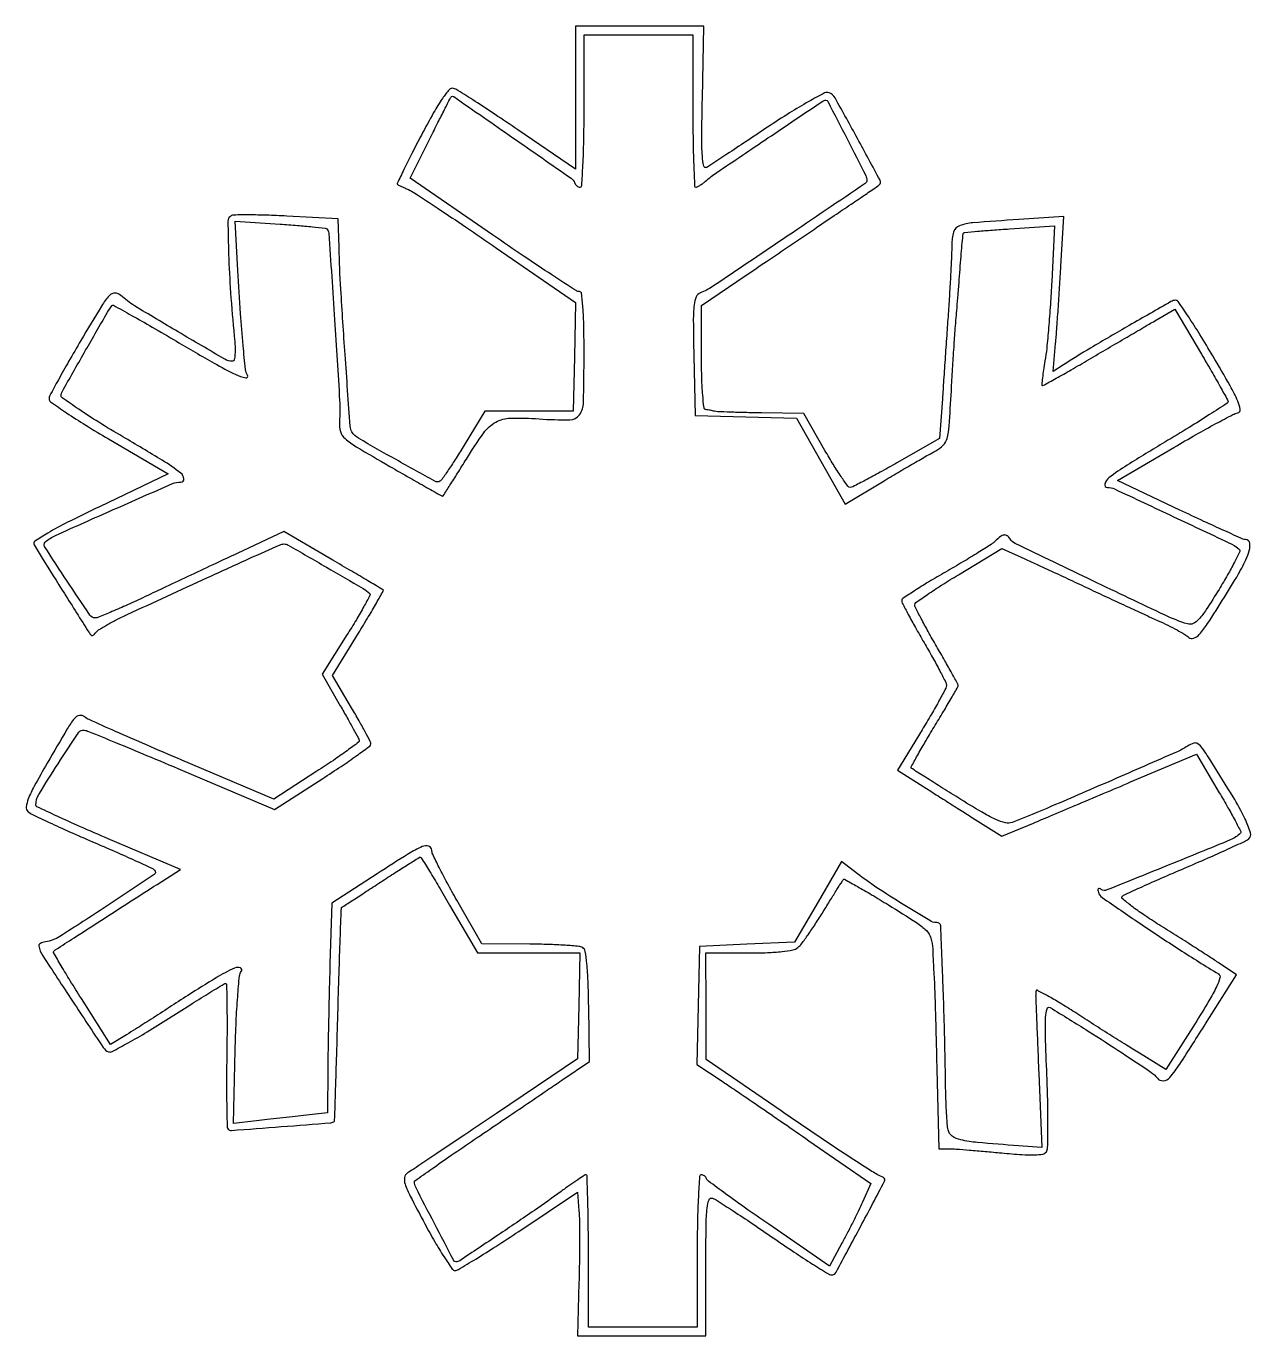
# Model space of a CAD drawing. Extents: x 1 to 282, y 0 to 301.
import ezdxf

# ---------------------------------------------------------------- set-up
doc = ezdxf.new("R2010")
doc.units = 0

msp = doc.modelspace()

# ---------------------------------------------------------------- linework, layer by layer
for points in [[(127, 284.569161), (127, 268.138321), (113.75, 277.203803, 0.002944), (108.563315, 280.707816, 0.004291), (103.947707, 283.729688, 0.002174), (100.00479, 286.238914, 0.073033), (98.986875, 286.68933, 0.287799), (98.009141, 286.397912, 0.029568), (96.460051, 284.408322, 0.02283), (94.430446, 281.147782, 0.006802), (91.631265, 275.993631, 0.00319), (89.416637, 271.714065, 0.005286), (87.609469, 268.071923, 0.001129), (86.077699, 264.882698, 0.370118), (86.144389, 264.635455, 0.034887), (86.383027, 264.496076, 0.002987), (87.019803, 264.1862, 0.003937), (87.785301, 263.826708, 0.003041), (88.625154, 263.446511, -0.040367), (90.068728, 262.658447, -0.00138), (95.453593, 259.106163, -0.002586), (101.78363, 254.857925, -0.001801), (108.886643, 250), (127.022977, 237.5), (126.761488, 225), (126.5, 212.5), (116.345174, 212.5), (106.190348, 212.5), (101.453999, 204.721766, -0.004556), (99.578506, 201.704001, -0.006601), (97.863076, 199.076428, -0.003631), (96.373785, 196.894133, -0.103142), (95.880625, 196.426222, -0.270775), (94.732323, 196.397846, -0.001857), (85.782233, 201.379203, -0.003131), (77.169815, 206.285769, -0.127538), (75.64555, 207.787093, -0.117468), (75.247303, 209.050277, -0.000385), (74.079975, 225.51666, -0.002339), (73.098142, 240.52537, -0.008423), (72.67816, 250.107519), (72.5, 256.715039), (60.649585, 257.354477, 0.005323), (56.035462, 257.554208, 0.007862), (51.98344, 257.622654, 0.004124), (48.572083, 257.598496, 0.135379), (47.788823, 257.369485, 0.263267), (47.151394, 256.209226, 0.004407), (47.31312, 248.615593, 0.010297), (47.762862, 239.752692, 0.007126), (48.620635, 229.75, -0.013232), (48.795861, 227.364837, -0.029824), (48.77274, 225.55305, -0.036385), (48.591226, 224.311155, -0.351749), (48.203653, 224, -0.132339), (46.402618, 224.485191, -0.00156), (35.732075, 230.7289, -0.003196), (25.666938, 236.747603, -0.052559), (22.551714, 239.117493, 0.18917), (21.181707, 239.666983, 0.216466), (19.901397, 239.09702, 0.044805), (18.123055, 236.688753, 0.002522), (13.334135, 228.726064, 0.003706), (10.546088, 223.956796, 0.005563), (8.190673, 219.750536, 0.002467), (6.244143, 216.139635, 0.115902), (6.032421, 215.33959, 0.252712), (6.372249, 214.665807, 0.00399), (10.036575, 212.155521, 0.009446), (14.456547, 209.298973, 0.005985), (19.709112, 206.12972), (33.418224, 198.080262), (17.642565, 190.552315, 0.004573), (10.309296, 186.970275, 0.016392), (5.72551, 184.488102, 0.017158), (2.806755, 182.644348, 0.394896), (2.608664, 181.762184, 0.007378), (4.449315, 178.733335, 0.000557), (9.568522, 170.603103, 0.000134), (15.177458, 161.722319, 0.039121), (15.695622, 161.02896, 0.228152), (15.908401, 160.938451, 0.118741), (16.191731, 161.020789, 0.077878), (16.507838, 161.27362, 0.044715), (16.804373, 161.662602, -0.113562), (17.382901, 162.237974, -0.009545), (19.205035, 163.323833, -0.012304), (21.459703, 164.537247, -0.009199), (24, 165.7666, -0.000338), (42.427128, 174.254372, -0.001873), (52.36017, 178.776525, -0.000828), (59.116882, 181.808661, -0.10543), (60.014222, 182, -0.131112), (60.990279, 181.739579, -0.000668), (69.77052, 176.679563, -0.001249), (78.227617, 171.762476, -0.064152), (79.731337, 170.601996, -0.329414), (79.793134, 170.190219, -0.003781), (78.398009, 167.60607, -0.009665), (76.660592, 164.585144, -0.005936), (74.503698, 161.091747), (68.785657, 152.0719), (72.962241, 144.827711, -0.002238), (74.575724, 141.999984, -0.003298), (75.965002, 139.501315, -0.00154), (77.126627, 137.363637, -0.061946), (77.319413, 136.867991, -0.302071), (77.165924, 136.433381, -0.003353), (74.536477, 134.484261, -0.008963), (71.377384, 132.260961, -0.005551), (67.591998, 129.757954), (57.683995, 123.363448), (36.591998, 132.29411, -0.001867), (28.415478, 135.792238, -0.002811), (21.316137, 138.908428, -0.001121), (15.249997, 141.628198, -0.064172), (14.207618, 142.270005, 0.217865), (13.012326, 142.576532, 0.180576), (11.871825, 141.900158, 0.03664), (10.22864, 139.523664, 0.00196), (5.606096, 131.594034, 0.005588), (2.652723, 126.347282, 0.030612), (1.267035, 123.406262, 0.063506), (0.795349, 121.576278, 0.245889), (1.19168, 120.512997, 0.070422), (2.197129, 119.83807, 0.002978), (6.081306, 117.987524, 0.005072), (10.732919, 115.862546, 0.003582), (16, 113.56574, -0.002347), (21.231065, 111.299996, -0.003533), (25.76788, 109.271263, -0.001436), (29.634959, 107.495694, -0.079534), (30.294911, 107.051866, -0.483307), (30.210469, 106.003697, -0.001987), (19.133314, 98.650494, -0.004182), (8.481962, 91.767733, -0.105286), (5.243303, 90.565204, 0.039564), (4.587249, 90.415176, 0.061251), (4.058729, 90.175179, 0.083534), (3.728496, 89.888289, 0.230992), (3.658754, 89.596757, 0.089404), (4.597354, 87.36144, 0.001752), (11.427101, 76.922823, 0.001104), (18.509815, 66.231361, 0.155374), (19.682468, 65.292322, 0.216508), (20.519174, 65.342165, 0.004637), (24.227764, 67.345168, 0.009817), (28.56901, 69.854583, 0.006358), (33.49533, 72.918926, -0.001688), (38.373393, 76.016805, -0.002699), (42.563021, 78.626184, -0.000543), (46.262232, 80.896971, -0.138236), (46.627767, 81, -0.408545), (46.829517, 80.802125, -0.00091), (46.911164, 76.156272, -0.004758), (46.944351, 70.833517, -0.002853), (46.887525, 64.510713, 0.003125), (46.833831, 58.150638, 0.004962), (46.875938, 52.705628, 0.001369), (46.972268, 47.983325, 0.192907), (47.188309, 47.478358, 0.218412), (47.941547, 47.198847, 0.000562), (59.402685, 48.070037, 0.000609), (70.830066, 48.965587, 0.195983), (71.619429, 49.363074, 0.172849), (71.670596, 49.493089, 0.000034), (71.903534, 56.646702, 0.000731), (72.149555, 64.575241, 0.000442), (72.418887, 73.966124, -0.00076), (72.694053, 83.352094, -0.001263), (72.958066, 91.26445, -0.000068), (73.214638, 98.38497, -0.315023), (73.299458, 98.497355, 0.065064), (73.450791, 98.569314, 0.000099), (76.008521, 100.223224, 0.000803), (78.874923, 102.084075, 0.000496), (82.240187, 104.28123, -0.001805), (85.617248, 106.473495, -0.00288), (88.521083, 108.320111, -0.000608), (91.081838, 109.923574, -0.140469), (91.348507, 110, -0.259783), (91.570675, 109.876216, -0.00068), (93.486057, 106.771545, -0.003823), (95.631273, 103.223222, -0.002344), (98.10832, 99.009516), (104.5, 88.019032), (116.280779, 88.009516), (128.061558, 88), (127.780779, 75.82847), (127.5, 63.65694), (108.847572, 51.07847, -0.000456), (101.573029, 46.182456, -0.000667), (95.157894, 41.885765, -0.000318), (89.690369, 38.239343, -0.012024), (88.437185, 37.44754, 0.221102), (87.737249, 36.415933, 0.122494), (87.865724, 34.868427, 0.037756), (89.039752, 32.107619, 0.003695), (92.417319, 25.69754, 0.007963), (94.701329, 21.597568, 0.012355), (96.814209, 18.142814, 0.006633), (98.674604, 15.345353, 0.247861), (99.327706, 15.001402, 0.135843), (100.135454, 15.226022, 0.002293), (104.121264, 17.647036, 0.005696), (108.741345, 20.555364, 0.003735), (114, 24.005847), (127.5, 33.00889), (127.822979, 28.754445, -0.015711), (127.928951, 26.366582, -0.003233), (127.956207, 22.150896, -0.003398), (127.92291, 17.251043, -0.003191), (127.822979, 12.248605), (127.5, -0.002789), (142.25, -0.001395), (157, 0), (157, 16.106989, -0.002443), (157.045208, 25.360515, -0.022511), (157.264856, 29.365693, -0.068585), (157.719592, 31.250361, -0.412076), (158.553179, 31.617967, -0.051511), (159.592313, 31.090986, -0.001915), (163.277694, 28.696934, -0.003456), (167.611436, 25.815041, -0.002421), (172.455572, 22.510978, 0.003847), (177.26719, 19.249173, 0.00587), (181.497172, 16.5001, 0.002376), (185.146895, 14.212849, 0.139663), (185.894039, 14, 0.275461), (186.899096, 14.599174, 0.001464), (192.50568, 25.042759, 0.001303), (198.078777, 35.563252, 0.428849), (197.811231, 36.355435, -0.030294), (195.166089, 37.784757, -0.005375), (190.413632, 40.809044, -0.004399), (183.780052, 45.214906, -0.001531), (174.300084, 51.674599), (157.059343, 63.5), (157.029671, 75.75), (157, 88), (166.80887, 88, 0.008863), (171.136655, 88.076721, 0.018587), (174.492755, 88.320873, 0.020696), (176.973595, 88.698798, 0.123681), (178.148459, 89.25, 0.060202), (178.97431, 90.108959, 0.007628), (180.491692, 92.189063, 0.008858), (182.218604, 94.728163, 0.007258), (183.975902, 97.5, -0.000869), (185.645535, 100.209511, -0.001329), (187.103409, 102.552258, -0.000445), (188.371273, 104.573647, -0.03682), (188.589036, 104.869389, -0.356341), (188.876602, 104.921086, -0.001603), (191.763887, 103.306212, -0.00629), (195.07762, 101.383528, -0.003812), (198.952722, 99.029219, -0.004424), (205.401191, 94.964565, -0.05293), (207.692836, 93.122627, -0.125279), (208.720844, 91.40276, -0.06447), (209.125, 88.90983, 0.002389), (209.187412, 87.211747, 0.001786), (209.271829, 85.3407, 0.001805), (209.364011, 83.578639, 0.004119), (209.449311, 82.25, -0.010025), (209.545803, 80.406768, -0.000624), (209.715121, 74.947291, -0.000923), (209.89673, 68.441672, -0.000685), (210.074311, 61.251415), (210.5, 43.002831), (213, 42.97432, -0.014734), (214.492138, 42.913304, -0.002097), (217.549204, 42.685043, -0.002385), (221.164675, 42.382474, -0.002032), (224.976012, 42.029584, 0.006408), (229.63483, 41.639324, 0.024439), (232.549622, 41.575513, 0.037102), (234.417748, 41.76512, 0.205141), (235.244366, 42.306679, 0.142341), (235.542607, 43.259463, 0.003382), (235.607642, 47.96746, 0.007169), (235.567101, 53.529897, 0.004775), (235.368399, 59.901694, -0.002431), (235.042563, 68.983856, -0.019506), (235.076062, 73.167211, -0.055216), (235.39409, 75.171855, -0.498319), (236.100045, 75.452626, -0.003834), (244.867795, 70.031911, -0.005238), (252.67649, 65.006056, -0.00284), (259.258403, 60.617805, -0.079362), (260.75978, 59.213206, 0.257488), (262.112253, 58.631042, 0.189295), (263.594808, 59.387337, 0.037877), (265.911764, 62.440229, 0.002517), (271.842584, 71.724839), (278.93349, 82.949679), (274.716745, 85.787669, 0.004533), (272.484967, 87.260501, 0.0013), (269.001562, 89.501437, 0.001308), (265.058822, 92.008892, 0.00139), (261.182191, 94.44502, -0.009085), (257.667228, 96.730062, -0.015696), (254.841719, 98.772905, -0.009962), (252.692186, 100.501606, -0.454852), (252.682191, 101.006377, -0.076665), (253.355629, 101.451261, -0.001427), (257.225394, 103.216271, -0.003466), (261.767322, 105.234398, -0.002307), (267, 107.487468, 0.002792), (272.263212, 109.759734, 0.003998), (276.902227, 111.837696, 0.002201), (280.796928, 113.640552, 0.060396), (281.752261, 114.237603, 0.310421), (282.16862, 115.634897, 0.034637), (280.863683, 118.886657, 0.02316), (278.175307, 123.840786, 0.005631), (273.272911, 131.752057, 0.007466), (271.126912, 135.020744, 0.0946), (270.091787, 136.05768, 0.228843), (269.106829, 136.204219, 0.06956), (267.704694, 135.542164, -0.041682), (265.186104, 134.176946, -0.000678), (250.447761, 127.735215, -0.00193), (236.455623, 121.706385, -0.006834), (227.408169, 117.994718, -0.155423), (225.865758, 117.890817, -0.046596), (223.614096, 118.672754, -0.026876), (220.301671, 120.401897, -0.006159), (214.908169, 123.687675, -0.000597), (210.896729, 126.206433, -0.000949), (207.46938, 128.373247, -0.000189), (204.454232, 130.28908, -0.046392), (204.200359, 130.485763, -0.342901), (204.160587, 130.73496, -0.001371), (205.618944, 133.372099, -0.005786), (207.344089, 136.388874, -0.003514), (209.450359, 139.918134, 0.001749), (211.577765, 143.454384, 0.002785), (213.369793, 146.495245, 0.0006), (214.924324, 149.174405, 0.131896), (215, 149.456293, 0.126269), (214.927509, 149.738766, 0.000657), (213.53125, 152.272096, 0.002864), (211.916663, 155.153361, 0.001806), (210, 158.5, -0.003974), (208.083966, 161.879441, -0.005943), (206.46875, 164.864803, -0.002732), (205.141409, 167.423175, -0.118837), (205, 168.009746, -0.242592), (205.256524, 168.507346, -0.003848), (207.941848, 170.388657, -0.009169), (211.176052, 172.5312, -0.00583), (215.014802, 174.911723), (225.029603, 180.961688), (230.264802, 178.600887, -0.00227), (232.946299, 177.376991, -0.000737), (236.899661, 175.543779, -0.000735), (241.287516, 173.493378, -0.000826), (245.5, 171.50888, 0.001111), (249.729368, 169.519371, 0.000967), (254.168142, 167.453847, 0.000972), (258.191581, 165.600546, 0.002872), (260.966014, 164.348334, -0.009741), (263.171184, 163.316358, -0.010531), (265.277212, 162.224622, -0.010099), (267.041341, 161.215702, -0.049004), (267.966753, 160.530089, 0.277703), (269.085957, 160.310419, 0.124523), (270.374765, 161.184059, 0.0374), (272.287023, 163.686271, 0.004176), (276.157358, 169.732148, 0.010115), (279.891575, 175.949817, 0.042567), (281.72693, 179.893944, 0.114129), (282.000677, 182.105023, 0.384044), (281.007331, 183, -0.105336), (280.435234, 183.121877, -0.00088), (276.25701, 184.995549, -0.003079), (271.466575, 187.189485, -0.001973), (265.929507, 189.79336), (251.630375, 196.586719), (264.565187, 204.186744, -0.003591), (269.648001, 207.124313, -0.005091), (274.215002, 209.659017, -0.002978), (278.091634, 211.729447, -0.071059), (279.25184, 212.143384, 0.397245), (279.801781, 212.924038, 0.068152), (279.2543, 214.837772, 0.025882), (277.498237, 218.325147, 0.003696), (273.481422, 225.25, 0.005264), (270.528159, 230.137384, 0.008338), (267.884733, 234.254687, 0.003181), (265.557892, 237.701569, 0.247539), (264.992033, 238, 0.130359), (263.885275, 237.70646, 0.000718), (254.296294, 232.216831, 0.003487), (245.379093, 227.011724, 0.009462), (239.155638, 223.159533), (236.811276, 221.646323), (237.372062, 228.073162, 0.003375), (237.63282, 231.314026, 0.001199), (237.963262, 235.951239, 0.00119), (238.301724, 241.04404, 0.001402), (238.597169, 245.867227), (239.26149, 257.234455), (228.880745, 256.565041, 0.003401), (218.349554, 255.813967, 0.07131), (215.281381, 255.126641, 0.231891), (213.940541, 253.693995, 0.07401), (213.495441, 250.725454, -0.010013), (213.446536, 248.408604, -0.002314), (213.268013, 244.509977, -0.002389), (213.020142, 240.021245, -0.002334), (212.727621, 235.5, 0.00009), (212.390176, 230.624072, 0.000061), (212.006336, 225.053407, 0.000061), (211.636102, 219.661101, 0.000121), (211.343996, 215.38394), (210.723631, 206.26788), (200.890603, 200.63394, -0.003744), (197.056132, 198.474914, -0.00563), (193.677238, 196.65497, -0.002476), (190.776625, 195.152786, -0.118779), (190.142547, 195, -0.241819), (189.624301, 195.26621, -0.006121), (188.067578, 197.495916, -0.011757), (186.294059, 200.240176, -0.007584), (184.363759, 203.496736), (179.5, 211.993472), (169.75, 212.121736, -0.002258), (165.941794, 212.189038, -0.003246), (162.570312, 212.28576, -0.001736), (159.719641, 212.395981, -0.050759), (159, 212.5, 0.009327), (158.544688, 212.604845, 0.005581), (158, 212.713281, 0.005586), (157.455184, 212.809146, 0.009662), (157, 212.875, -0.344727), (156.568174, 213.309335, -0.008904), (156.273628, 216.222805, -0.014049), (156.065391, 220.015344, -0.006689), (156, 224.903034), (156, 236.806068), (166.25, 243.766711, -0.000242), (170.898911, 246.920436, -0.000145), (176.426562, 250.664029, -0.000145), (181.930594, 254.386965, -0.000253), (186.5, 257.47242, 0.000539), (190.357427, 260.08033, 0.00085), (193.661073, 262.327232, 0.00019), (196.557193, 264.305785, 0.036602), (196.835568, 264.527644, 0.341368), (197.014404, 265.589844, 0.001906), (191.840938, 275.174739, 0.002777), (186.689188, 284.509168, 0.175398), (185.293758, 285.717516, 0.215737), (184.282297, 285.658223, 0.007024), (180.622721, 283.67055, 0.012062), (176.237441, 281.067249, 0.007346), (171.179343, 277.792612, -0.000616), (166.225569, 274.490052, -0.00089), (161.837213, 271.583494, -0.000455), (158.107572, 269.127628, -0.014646), (157.18138, 268.557084, -0.507159), (156.507057, 268.854905, -0.038306), (156.181178, 271.173923, -0.017837), (156.060278, 275.590697, -0.002721), (156.18138, 284.399907), (156.5, 301.002666), (141.75, 301.001333), (127, 301)], [(154, 281.5, 0.003595), (154.048244, 274.789702, 0.00599), (154.197182, 269.140625, 0.001439), (154.398413, 264.261073, 0.401357), (154.671259, 264, 0.115545), (155.027209, 264.08337, 0.022408), (155.609091, 264.405003, 0.02274), (156.267603, 264.850917, 0.019296), (156.921259, 265.378732, -0.030517), (159.520414, 267.382893, -0.000855), (171.252365, 275.308501, -0.000204), (183.836844, 283.771273, -0.148989), (184.587398, 284, -0.281223), (185.018969, 283.736419, -0.000415), (189.446639, 275.092768, -0.000801), (193.746222, 266.648625, -0.117882), (194, 265.587178, -0.248835), (193.608567, 264.849348, -0.000197), (175.664958, 252.70803, -0.000682), (158.509153, 241.143728, -0.058219), (155.721647, 239.708632, 0.204786), (154.757977, 238.786966, 0.075183), (154.275417, 236.92512, 0.027896), (154.106869, 233.397545, 0.003044), (154.221647, 225.270505), (154.5, 211.5), (166.162041, 211.219026), (177.824083, 210.938051), (183.421854, 201.051575), (189.019625, 191.165099), (197.981436, 196.542195, -0.001774), (201.62396, 198.710176, -0.001968), (205.157844, 200.777837, -0.001821), (208.186033, 202.518947, -0.01023), (209.827091, 203.410585, 0.080688), (211.546058, 204.685831, 0.130131), (212.434843, 206.264793, 0.046224), (212.896052, 209.095755, 0.003177), (213.405401, 217.200939, -0.001196), (213.702007, 222.239647, -0.001246), (214.018897, 227.209026, -0.001197), (214.313894, 231.504503, -0.005461), (214.518693, 234, 0.002438), (214.715884, 236.236829, 0.000929), (214.969696, 239.355926, 0.00092), (215.232913, 242.745608, 0.001127), (215.465883, 245.913789, -0.002994), (215.686666, 248.770366, -0.004776), (215.913322, 251.209037, -0.001239), (216.135877, 253.326789, -0.200173), (216.247123, 253.529311, -0.14797), (216.473852, 253.619753, -0.000508), (219.449703, 253.87251, -0.002685), (222.829739, 254.137865, -0.001674), (226.794418, 254.414364), (237.088837, 255.097687), (236.467536, 242.298843, -0.004544), (236.162096, 237.001304, -0.004436), (235.758355, 231.667736, -0.004376), (235.321313, 226.990925, -0.01658), (234.925769, 224.080682, 0.004819), (234.590788, 221.986373, 0.00762), (234.348348, 220.184228, 0.002764), (234.173419, 218.642198, 0.233671), (234.252651, 218.426263, 0.326633), (234.468942, 218.398294, 0.000722), (237.511716, 220.077444, 0.004156), (240.956297, 222.022413, 0.002522), (245, 224.377447, -0.000237), (249.360215, 226.94357, -0.000228), (253.778375, 229.538262, -0.000226), (257.673988, 231.82132, -0.000831), (260.13915, 233.259057), (264.778299, 235.954382), (270.88915, 225.608467, -0.00231), (273.231467, 221.600652, -0.00362), (275.204938, 218.13011, -0.001026), (276.891284, 215.099303, -0.127101), (277, 214.678537, -0.25494), (276.807502, 214.325538, -0.000949), (272.740625, 211.716458, -0.004506), (268.059065, 208.784632, -0.002776), (262.5, 205.414969, 0.004147), (253.787429, 200.101071, 0.027734), (249.632626, 197.188391, 0.158542), (248.685213, 195.771725, 0.49725), (249.269335, 195, -0.109739), (250.923889, 194.632436, -0.000716), (264.499806, 188.26372, -0.000893), (277.899374, 181.925028, -0.085647), (279.62849, 180.704843, -0.320356), (279.704381, 180.250051, -0.005152), (278.472137, 177.793932, -0.01131), (276.897698, 174.897728, -0.006994), (274.923764, 171.563561, -0.00661), (271.996287, 166.912253, -0.040991), (270.274894, 164.680034, -0.095981), (268.953298, 163.694859, -0.191422), (267.672738, 163.603869, -0.033357), (262.546427, 165.615923, -0.001602), (245.936841, 173.51495, -0.00046), (228.072992, 182.101006, -0.143029), (226.906298, 183.151613, 0.092279), (226.255176, 183.86814, 0.199169), (225.547222, 184.053408, 0.130352), (224.692968, 183.695776, 0.032431), (223.544472, 182.687329, -0.053177), (222.552347, 181.886438, -0.003944), (219.605898, 180.018564, -0.005441), (216.041944, 177.851913, -0.004102), (212.080187, 175.5458, 0.005705), (208.216278, 173.280021, 0.009012), (204.961055, 171.240115, 0.003672), (202.250947, 169.444496, 0.24957), (202, 168.973051, 0.120489), (202.138108, 168.408258, 0.002458), (203.509169, 165.803754, 0.005639), (205.168763, 162.771324, 0.003745), (207.137597, 159.328867, -0.004479), (209.107188, 155.873327, -0.006589), (210.770049, 152.79973, -0.003375), (212.1222, 150.176861, -0.11438), (212.288893, 149.5, -0.126038), (212.124908, 148.82125, -0.003347), (210.646956, 146.08018, -0.006807), (208.833595, 142.874626, -0.004582), (206.680083, 139.262314), (201.057574, 130.024628), (206.278787, 126.685173, 0.000551), (208.758402, 125.103071, 0.000263), (211.950112, 123.073922, 0.00026), (215.286635, 120.957605, 0.000371), (218.253508, 119.081001), (225.007016, 114.816286), (232.253508, 117.842861, 0.00082), (236.036281, 119.430067, 0.000244), (241.811177, 121.867606, 0.000245), (248.296252, 124.612369, 0.000264), (254.614329, 127.294034), (269.728659, 133.71863), (274.994877, 124.823196, -0.00471), (276.986526, 121.385546, -0.007693), (278.602357, 118.429909, -0.00243), (279.932146, 115.875968, -0.327131), (279.880547, 115.550277, -0.097679), (277.512236, 113.976138, -0.00182), (263.624015, 108.295932, -0.000905), (249.167735, 102.475154, -0.237984), (247.856677, 102.588579, 0.066487), (247.433265, 102.778067, 0.278384), (247.174429, 102.710594, 0.227965), (247.079264, 102.427699, 0.049537), (247.196247, 101.91126, 0.162837), (248.071968, 100.746277, 0.001654), (256.691581, 94.848541, 0.005763), (265.834236, 88.790044, 0.006409), (274.798517, 83.158868, -0.339209), (275.13339, 82.292077, -0.039071), (274.341388, 80.209994, -0.024485), (272.616408, 76.980252, -0.005795), (269.416852, 71.774465), (262.73667, 61.182737), (256.618335, 64.93988, -0.002407), (253.660011, 66.776199, -0.001033), (249.726948, 69.255219, -0.001022), (245.547716, 71.913462, -0.001349), (241.75, 74.354406, 0.006298), (238.385446, 76.470172, 0.010964), (235.535526, 78.127888, 0.005225), (233.172269, 79.401984, 0.514084), (232.881579, 79.255894, 0.01142), (232.838106, 78.929871, 0.008996), (232.805477, 78.575169, 0.009113), (232.787095, 78.244401, 0.022136), (232.788801, 78, -0.002753), (232.806907, 77.604375, -0.000009), (233.007438, 72.620271, -0.00005), (233.233549, 66.983998, -0.000031), (233.497088, 60.388158), (234.179733, 43.276315), (228.839866, 43.67216, -0.003271), (219.422961, 44.4322, -0.033587), (215.565507, 45.031881, -0.099209), (213.625063, 45.896443, -0.18309), (212.674897, 47.310303, -0.040627), (212.468149, 48.693863, -0.004335), (212.27811, 51.941151, -0.00532), (212.126233, 55.81905, -0.004254), (212.042619, 60, 0.00244), (211.963453, 64.835955, 0.00135), (211.822007, 70.74084, 0.001346), (211.646417, 76.723515, 0.002167), (211.460994, 81.819881, -0.000311), (211.284346, 86.22498, -0.000461), (211.135417, 90.08777, -0.000202), (211.012541, 93.388492, -0.009202), (211, 94.069881, 0.109358), (210.92145, 94.424727, 0.099818), (210.69905, 94.726778, 0.095215), (210.366638, 94.929342, 0.089596), (209.975489, 95, -0.135593), (208.445589, 95.422659, -0.003512), (202.316137, 99.14793, -0.008246), (196.304432, 102.998085, -0.017886), (191.846883, 106.19309), (188.193767, 109.014593), (182.784418, 99.757296), (177.37507, 90.5), (166.437535, 90), (155.5, 89.5), (155.22282, 75.909627), (154.945639, 62.319253), (160.72282, 58.508639, -0.003445), (163.84656, 56.417198, -0.000839), (168.971385, 52.922011, -0.00086), (174.833879, 48.894485, -0.000856), (180.690405, 44.841406), (194.88081, 34.984787), (192.997272, 30.742393, -0.007965), (192.072134, 28.745061, -0.00381), (190.823466, 26.207679, -0.003776), (189.479146, 23.577419, -0.005373), (188.242048, 21.26247), (185.370362, 16.024941), (171.435181, 25.618871, -0.003021), (166.069883, 29.360695, -0.004703), (161.495543, 32.657079, -0.001528), (157.583829, 35.550693, -0.144444), (157.166667, 36.106401, 0.082114), (156.970679, 36.447989, 0.066447), (156.661979, 36.737505, 0.067174), (156.292008, 36.933182, 0.088316), (155.916667, 37, 0.395527), (155.535261, 36.642333, 0.002971), (155.263095, 31.977273, 0.00843), (155.063888, 26.364024, 0.004654), (155, 19.5), (155, 2), (142.5, 2), (130, 2), (130, 19.5, 0.002906), (129.960998, 26.21033, 0.004844), (129.840582, 31.859375, 0.000943), (129.678486, 36.786375, 0.404065), (129.4573, 37, 0.144569), (129.093291, 36.892505, 0.003201), (127.544374, 35.876158, 0.006996), (125.742157, 34.640302, 0.00464), (123.7073, 33.174154, -0.007628), (117.582936, 28.816815, -0.003294), (109.299194, 23.191543, -0.000562), (100.426299, 17.265666, -0.147993), (99.548396, 17, -0.27923), (99.034279, 17.311393, -0.000594), (94.591612, 25.835993, -0.001122), (90.297519, 34.144983, -0.119249), (90, 35.374714, -0.243127), (90.134566, 35.635095, -0.000487), (94.039062, 38.398003, -0.003165), (98.478271, 41.490887, -0.001938), (103.75, 45.08445, 0.000189), (109.48074, 48.961604, 0.000177), (115.329287, 52.924698, 0.000176), (120.513314, 56.442845, 0.000612), (123.860339, 58.722021), (130.220678, 63.064534), (130.057078, 75.756167, 0.005853), (129.91615, 81.484884, 0.016121), (129.639502, 85.514855, 0.015809), (129.261286, 88.354877, 0.213278), (128.696739, 89.208588, 0.11992), (127.802501, 89.512458, 0.005699), (124.620292, 89.759475, 0.009081), (120.801213, 89.942587, 0.006386), (116.5, 90.015612), (105.5, 90.061849), (99.75, 100.126635, -0.005588), (97.54705, 104.084727, -0.007993), (95.689063, 107.6474, -0.004789), (94.209694, 110.670096, -0.111856), (94, 111.595711, 0.331837), (93.312101, 112.518077, 0.175554), (91.810041, 112.430281, 0.03824), (88.614052, 110.756675, 0.003996), (81.472598, 106.211109), (70.992541, 99.422218), (70.594389, 85.461109, 0.001142), (70.434729, 79.374969, 0.000838), (70.284372, 72.623985, 0.000846), (70.163567, 66.233008, 0.001882), (70.098119, 61.365223), (70, 51.230447), (64.5, 50.615223, -0.000042), (62.011902, 50.337121, -0.000026), (59.066594, 50.00832, -0.000026), (56.142813, 49.682227, -0.000045), (53.726703, 49.413101), (48.453405, 48.826203), (48.829275, 65.663101, -0.005404), (49.047592, 72.250705, -0.00827), (49.392953, 77.954432, -0.004308), (49.801922, 82.718666, -0.148608), (50.225017, 83.75, 0.5066), (50.02033, 84.540178, 0.203447), (48.686034, 84.510935, 0.030006), (44.419081, 82.271465, 0.008117), (37.947289, 78.218026, -0.000798), (33.679754, 75.457377, -0.000852), (29.496224, 72.770612, -0.000808), (25.891445, 70.472405, -0.003991), (23.848368, 69.197262), (20.196736, 66.958471), (13.467209, 77.514743, -0.003741), (10.914369, 81.586146, -0.006177), (8.826446, 85.067657, -0.001545), (7.068668, 88.104024, -0.358183), (7.118841, 88.403091, -0.035383), (7.621095, 88.781709, -0.000289), (11.777345, 91.473, -0.000599), (18.112138, 95.559012, -0.000089), (30.863558, 103.758988), (36.227117, 107.206742), (19.613558, 114.248504, -0.003382), (13.244072, 116.999221, -0.005508), (7.880233, 119.429679, -0.00132), (3.249039, 121.60486, -0.290008), (3, 121.998115, -0.137578), (3.674165, 124.401868, -0.006703), (8.116301, 131.482721, -0.004243), (12.868396, 138.701648, -0.305019), (14.125689, 139.215563, -0.045965), (15.135148, 138.907772, -0.000586), (21.316041, 136.374387, -0.001705), (28.459355, 133.408228, -0.001117), (36.673601, 129.942898), (57.847201, 120.95467), (68.923601, 128.084094, 0.004841), (73.169467, 130.875485, 0.007669), (76.746308, 133.357368, 0.002764), (79.754122, 135.538766, 0.238843), (80, 136.024131, 0.119806), (79.866052, 136.575129, 0.003249), (78.703258, 138.789973, 0.006566), (77.277117, 141.381528, 0.004432), (75.585558, 144.301457), (71.171115, 151.76817), (77.145631, 161.490678, 0.003156), (79.414183, 165.235144, 0.005237), (81.274049, 168.424641, 0.001105), (82.857417, 171.220888, 0.378249), (82.810074, 171.442776, 0.025832), (82.556215, 171.611171, 0.000084), (79.28838, 173.542918, 0.000471), (75.589177, 175.724132, 0.000295), (71.256751, 178.269793), (60.013502, 184.86722), (49.256751, 179.821588, 0.000141), (44.386639, 177.535501, 0.000085), (38.613367, 174.822266, 0.000085), (32.876799, 172.123893, 0.000149), (28.129178, 169.887978, -0.003922), (24.073491, 168.015188, -0.005742), (20.473089, 166.436329, -0.002942), (17.406539, 165.154604, -0.098184), (16.629178, 165.001652, -0.248753), (15.438636, 165.635254, -0.002755), (10.200629, 173.482022, -0.002349), (5.00035, 181.447177, -0.371763), (5.136387, 182.425519, -0.074728), (7.528604, 183.964245, -0.001482), (20.801745, 189.88296, -0.001001), (34.429204, 195.878714, -0.11784), (36.31423, 196.217618, 0.45337), (37.029572, 196.946241, 0.211134), (36.320681, 198.271248, 0.029168), (32.055312, 201.221126, 0.004217), (22.971969, 206.645028, -0.006547), (17.447388, 209.978923, -0.010586), (12.846961, 212.974796, -0.004552), (9.070773, 215.600051, -0.316638), (8.826195, 216.289521, -0.06112), (9.355683, 217.56132, -0.000557), (14.450909, 226.507865, -0.000778), (19.466016, 235.259316, -0.042085), (20.555145, 236.830797, -0.361422), (20.812716, 236.87953, -0.000621), (25.009324, 234.543813, -0.003904), (29.752853, 231.847181, -0.002356), (35.334784, 228.580797, 0.003622), (43.975844, 223.553625, 0.018184), (48.929124, 220.954049, 0.061235), (51.237606, 220.177179, 0.657557), (51.646647, 220.762721, -0.112223), (51.19288, 222.087212, -0.003778), (50.642982, 227.623684, -0.005958), (50.06081, 234.928761, -0.002441), (49.43711, 244.858486), (48.779312, 256.216973), (59.139656, 255.501891, -0.002911), (63.137869, 255.202534, -0.004584), (66.566245, 254.894102, -0.001324), (69.534685, 254.591651, -0.163701), (69.873093, 254.436978, -0.189974), (70.33454, 253.4621, -0.000287), (71.65524, 233.49399, -0.001274), (72.820423, 215.000897, -0.034149), (72.781539, 210.076679, 0.093431), (73.027403, 207.853708, 0.138395), (74.081548, 206.21458, 0.047132), (76.649626, 204.342004, 0.003285), (84.368879, 199.826679, 0.000875), (88.929977, 197.209387, 0.001425), (92.812194, 195.005337, 0.000164), (96.281128, 193.050473, 0.128919), (96.47363, 193, 0.254535), (96.630677, 193.085487, 0.00053), (98.185825, 195.497013, 0.003351), (99.925611, 198.241387, 0.002051), (101.942672, 201.500469, -0.0177), (105.947189, 207.539958, -0.111678), (108.68773, 209.980045, -0.121518), (112.106687, 210.901217, -0.022558), (118.664577, 210.745258, 0.018252), (125.727576, 210.516442, 0.244539), (127.951773, 211.685085, 0.147184), (128.873323, 214.51242, 0.005704), (129, 225.616631, 0.004817), (128.938657, 231.983949, 0.013815), (128.731334, 236.401612, 0.010519), (128.429334, 239.552267, 0.380461), (127.926098, 240, -0.144458), (127.164843, 240.224626, -0.001072), (121.611508, 243.831379, -0.003906), (115.265413, 248.043416, -0.002481), (107.937654, 253.042992), (89.023113, 266.085985), (93.627028, 275.292992, -0.00066), (95.405965, 278.838847, -0.001055), (96.935664, 281.862003, -0.000184), (98.294827, 284.531686, -0.059555), (98.425398, 284.726593, -0.384389), (99.063084, 284.808423, -0.000341), (112.652363, 275.370952, -0.00057), (126.014616, 266.054994, -0.1587), (126.833333, 264.969141, 0.077898), (127.029378, 264.598704, 0.067365), (127.338021, 264.284685, 0.06954), (127.707995, 264.072534, 0.095739), (128.083333, 264, 0.395527), (128.464739, 264.357667, 0.002971), (128.736905, 269.022727, 0.00843), (128.936112, 274.635976, 0.004654), (129, 281.5), (129, 299), (141.5, 299), (154, 299)]]:
    msp.add_lwpolyline(points, format="xyb", close=True)

doc.saveas('drawing.dxf')
